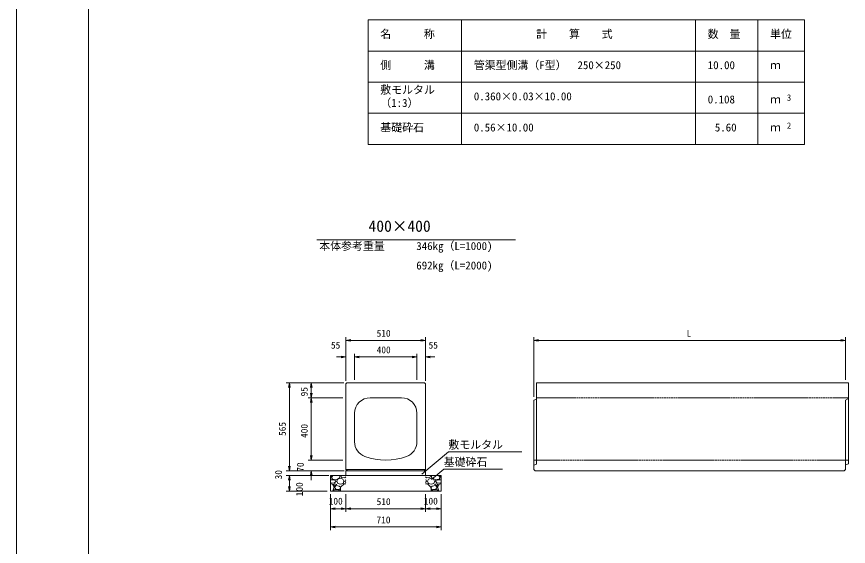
# Model space of a CAD drawing. Units: millimetres, scale not verified. Extents: x 0 to 84100, y 0 to 59400.
# Drawn here: x 0 to 26677, y 27874 to 44877 of the extents above; entities that cross this region are included whole.
import ezdxf
from ezdxf.enums import TextEntityAlignment as Align

# ---------------------------------------------------------------- set-up
doc = ezdxf.new("R2010")
doc.units = ezdxf.units.MM
doc.header["$LTSCALE"] = 100
doc.linetypes.add('USER1', pattern=[0.375, 0.25, -0.125])
for name, color, linetype, lineweight in [('0_2', 7, 'Continuous', 18), ('D-MTR-FRAM（材料表図枠）', 2, 'Continuous', 18), ('D-STR-DIM（寸法）', 7, 'Continuous', 18), ('D-STR-HTXT（旗揚げ）', 7, 'Continuous', 18), ('D-STR-STRn（構造物）', 7, 'Continuous', 18), ('D-STR（構造物外形線）', 1, 'Continuous', 18), ('D-TTL(外枠）', 2, 'Continuous', 18), ('DEFPOINTS_3', 8, 'Continuous', 18)]:
    doc.layers.add(name, color=color, linetype=linetype, lineweight=lineweight)
for name, color, linetype in [('D-MTR-TXT(文字列）', 7, 'Continuous'), ('D-STR-TXT（文字）', 7, 'Continuous'), ('D-TTL-TXT（文字）', 7, 'Continuous')]:
    doc.layers.add(name, color=color, linetype=linetype)
doc.styles.add('ＭＳ ゴシック', font='')
doc.styles.get('ＭＳ ゴシック').set_extended_font_data('MS Gothic')

msp = doc.modelspace()

# ---------------------------------------------------------------- linework, layer by layer
at = {"layer": '0_2'}
for p, q in [((10563.8, 34487), (10713.8, 34512)), ((10713.8, 34462), (10563.8, 34487)), ((10563.8, 34487), (10713.8, 34487)), ((12963.8, 34512), (13113.8, 34487)), ((13113.8, 34487), (12963.8, 34462)), ((13113.8, 34487), (12963.8, 34487)), ((16586.7, 34487), (16736.7, 34512)), ((16736.7, 34462), (16586.7, 34487)), ((16586.7, 34487), (16736.7, 34487)), ((26436.7, 34512), (26586.7, 34487)), ((26586.7, 34487), (26436.7, 34462)), ((26586.7, 34487), (26436.7, 34487)), ((10413.8, 33980.6), (10563.8, 33955.6)), ((10563.8, 33955.6), (10413.8, 33930.6)), ((10563.8, 33955.6), (10413.8, 33955.6)), ((10838.8, 33955.6), (10988.8, 33980.6)), ((10838.8, 33955.6), (10988.8, 33980.6)), ((10988.8, 33930.6), (10838.8, 33955.6)), ((10838.8, 33955.6), (10988.8, 33955.6)), ((10988.8, 33930.6), (10838.8, 33955.6)), ((10838.8, 33955.6), (10988.8, 33955.6)), ((12688.8, 33980.6), (12838.8, 33955.6)), ((12688.8, 33980.6), (12838.8, 33955.6)), ((12838.8, 33955.6), (12688.8, 33930.6)), ((12838.8, 33955.6), (12688.8, 33955.6)), ((12838.8, 33955.6), (12688.8, 33930.6)), ((12838.8, 33955.6), (12688.8, 33955.6)), ((13113.8, 33955.6), (13263.8, 33980.6)), ((13263.8, 33930.6), (13113.8, 33955.6)), ((13113.8, 33955.6), (13263.8, 33955.6)), ((8724.1, 32969.7), (8749.1, 33119.7)), ((8749.1, 33119.7), (8774.1, 32969.7)), ((8749.1, 33119.7), (8749.1, 32969.7)), ((9425.7, 32969.7), (9450.7, 33119.7)), ((9450.7, 33119.7), (9475.7, 32969.7)), ((9450.7, 33119.7), (9450.7, 32969.7)), ((9450.7, 32644.7), (9425.7, 32794.7)), ((9425.7, 32494.7), (9450.7, 32644.7)), ((9475.7, 32794.7), (9450.7, 32644.7)), ((9450.7, 32644.7), (9450.7, 32794.7)), ((9450.7, 32644.7), (9475.7, 32494.7)), ((9450.7, 32644.7), (9450.7, 32494.7)), ((9450.7, 30644.7), (9425.7, 30794.7)), ((9450.7, 30644.7), (9425.7, 30794.7)), ((9475.7, 30794.7), (9450.7, 30644.7)), ((9450.7, 30644.7), (9450.7, 30794.7)), ((9475.7, 30794.7), (9450.7, 30644.7)), ((9450.7, 30644.7), (9450.7, 30794.7)), ((8749.1, 30294.7), (8724.1, 30444.7)), ((8749.1, 30294.7), (8724.1, 30444.7)), ((8774.1, 30444.7), (8749.1, 30294.7)), ((8749.1, 30294.7), (8749.1, 30444.7)), ((8774.1, 30444.7), (8749.1, 30294.7)), ((8749.1, 30294.7), (8749.1, 30444.7)), ((8724.1, 29994.7), (8749.1, 30144.7)), ((8724.1, 29994.7), (8749.1, 30144.7)), ((8749.1, 30144.7), (8774.1, 29994.7)), ((8749.1, 30144.7), (8749.1, 29994.7)), ((8749.1, 30144.7), (8774.1, 29994.7)), ((8749.1, 30144.7), (8749.1, 29994.7)), ((9425.7, 30144.7), (9450.7, 30294.7)), ((9450.7, 30294.7), (9475.7, 30144.7)), ((9450.7, 30294.7), (9450.7, 30144.7)), ((8749.1, 29644.7), (8724.1, 29794.7)), ((8774.1, 29794.7), (8749.1, 29644.7)), ((8749.1, 29644.7), (8749.1, 29794.7)), ((10063.8, 29083.5), (10213.8, 29108.5)), ((10213.8, 29058.5), (10063.8, 29083.5)), ((10063.8, 29083.5), (10213.8, 29083.5)), ((10413.8, 29108.5), (10563.8, 29083.5)), ((10563.8, 29083.5), (10413.8, 29058.5)), ((10563.8, 29083.5), (10413.8, 29083.5)), ((10563.8, 29083.5), (10713.8, 29108.5)), ((10713.8, 29058.5), (10563.8, 29083.5)), ((10563.8, 29083.5), (10713.8, 29083.5)), ((12963.8, 29108.5), (13113.8, 29083.5)), ((13113.8, 29083.5), (12963.8, 29058.5)), ((13113.8, 29083.5), (12963.8, 29083.5)), ((13113.8, 29083.5), (13263.8, 29108.5)), ((13263.8, 29058.5), (13113.8, 29083.5)), ((13113.8, 29083.5), (13263.8, 29083.5)), ((13463.8, 29108.5), (13613.8, 29083.5)), ((13613.8, 29083.5), (13463.8, 29058.5)), ((13613.8, 29083.5), (13463.8, 29083.5)), ((10063.8, 28496.9), (10213.8, 28521.9)), ((10213.8, 28471.9), (10063.8, 28496.9)), ((10063.8, 28496.9), (10213.8, 28496.9)), ((13463.8, 28521.9), (13613.8, 28496.9)), ((13613.8, 28496.9), (13463.8, 28471.9)), ((13613.8, 28496.9), (13463.8, 28496.9))]:
    msp.add_line(p, q, dxfattribs=at)
at = {"layer": 'D-MTR-FRAM（材料表図枠）'}
for p, q in [((11271.4, 44773.7), (25271.4, 44773.7)), ((11271.4, 40773.7), (11271.4, 44773.7)), ((14271.4, 40773.7), (14271.4, 44773.7)), ((21771.4, 40773.7), (21771.4, 44773.7)), ((23771.4, 41573.7), (23771.4, 44773.7)), ((23771.4, 40773.7), (23771.4, 44773.7)), ((25271.4, 40773.7), (25271.4, 44773.7)), ((11271.4, 43773.7), (25271.4, 43773.7)), ((11271.4, 42773.7), (25271.4, 42773.7)), ((11271.4, 41773.7), (25271.4, 41773.7)), ((11271.4, 40773.7), (25271.4, 40773.7))]:
    msp.add_line(p, q, dxfattribs=at)
at = {"layer": 'D-STR-DIM（寸法）'}
for p, q in [((10563.8, 33189.7), (10563.8, 34587)), ((10713.8, 34487), (12963.8, 34487)), ((13113.8, 33189.7), (13113.8, 34587)), ((16586.7, 32669.7), (16586.7, 34587)), ((16736.7, 34487), (26436.7, 34487)), ((26586.7, 33219.7), (26586.7, 34587)), ((10413.8, 33955.6), (10263.8, 33955.6)), ((10563.8, 33189.7), (10563.8, 34055.6)), ((10838.8, 33219.7), (10838.8, 34055.6)), ((10838.8, 33219.7), (10838.8, 34055.6)), ((10988.8, 33955.6), (11138.8, 33955.6)), ((10988.8, 33955.6), (12688.8, 33955.6)), ((12688.8, 33955.6), (12538.8, 33955.6)), ((12838.8, 33219.7), (12838.8, 34055.6)), ((12838.8, 33219.7), (12838.8, 34055.6)), ((13113.8, 33189.7), (13113.8, 34055.6)), ((13263.8, 33955.6), (13413.8, 33955.6)), ((10493.8, 33119.7), (8649.1, 33119.7)), ((10493.8, 33119.7), (9350.7, 33119.7)), ((8749.1, 32969.7), (8749.1, 30444.7)), ((9450.7, 32969.7), (9450.7, 32794.7)), ((10463.8, 32644.7), (9350.7, 32644.7)), ((10463.8, 32644.7), (9350.7, 32644.7)), ((9450.7, 30794.7), (9450.7, 32494.7)), ((9450.7, 30794.7), (9450.7, 30944.7)), ((8749.1, 30444.7), (8749.1, 30594.7)), ((10463.8, 30644.7), (9350.7, 30644.7)), ((10463.8, 30644.7), (9350.7, 30644.7)), ((10508.8, 30294.7), (8649.1, 30294.7)), ((10508.8, 30294.7), (8649.1, 30294.7)), ((10008.8, 30144.7), (8649.1, 30144.7)), ((10008.8, 30144.7), (8649.1, 30144.7)), ((10508.8, 30294.7), (9350.7, 30294.7)), ((9450.7, 30144.7), (9450.7, 29994.7)), ((8749.1, 29994.7), (8749.1, 29794.7)), ((8749.1, 29994.7), (8749.1, 29844.7)), ((9963.8, 29644.7), (8649.1, 29644.7)), ((10063.8, 29544.7), (10063.8, 28396.9)), ((10063.8, 29544.7), (10063.8, 28983.5)), ((10563.8, 29544.7), (10563.8, 28983.5)), ((10563.8, 29544.7), (10563.8, 28983.5)), ((13113.8, 29544.7), (13113.8, 28983.5)), ((13113.8, 29544.7), (13113.8, 28983.5)), ((13613.8, 29546.3), (13613.8, 28396.9)), ((13613.8, 29544.7), (13613.8, 28983.5)), ((10413.8, 29083.5), (10213.8, 29083.5)), ((12963.8, 29083.5), (10713.8, 29083.5)), ((13263.8, 29083.5), (13463.8, 29083.5)), ((13463.8, 28496.9), (10213.8, 28496.9))]:
    msp.add_line(p, q, dxfattribs=at)
at = {"layer": 'D-STR-HTXT（旗揚げ）'}
for p, q in [((9623.5, 37715.4), (16001.8, 37715.4)), ((12996, 30190.8), (13848.6, 30907.1)), ((16208.4, 30907.1), (13848.6, 30907.1)), ((13305.5, 30022.2), (13698.8, 30351.9)), ((15585.1, 30351.9), (13698.8, 30351.9))]:
    msp.add_line(p, q, dxfattribs=at)
at = {"layer": 'D-STR-STRn（構造物）'}
for p, q in [((10563.8, 30144.7), (10063.8, 30144.7)), ((10063.8, 30144.7), (10063.8, 29644.7)), ((10063.8, 30101.2), (10120.1, 30144.7)), ((10094.6, 30089.5), (10144.3, 30144.7)), ((10396.8, 30144.7), (10423.8, 30080.6)), ((10563.8, 30294.7), (10563.8, 30144.7)), ((13113.8, 30144.7), (10563.8, 30144.7)), ((13113.8, 30294.7), (13113.8, 30144.7)), ((13113.8, 30144.7), (13613.8, 30144.7)), ((13280.7, 30144.7), (13253.7, 30080.6)), ((13582.9, 30089.5), (13533.2, 30144.7)), ((13613.8, 30101.2), (13557.5, 30144.7)), ((13613.8, 30144.7), (13613.8, 29644.7)), ((10140.1, 30013.9), (10063.8, 30005.8)), ((10084.5, 29906.1), (10063.8, 29928.7)), ((10124.8, 29873.9), (10063.8, 29879)), ((10199.3, 29914.8), (10084.3, 29904.8)), ((10130.6, 30029.2), (10095.6, 30089.2)), ((10254.3, 30020.5), (10129.3, 30030.5)), ((10239.5, 29989.7), (10139.5, 30014.7)), ((10209.6, 29884.3), (10174.6, 29869.3)), ((10244.6, 29964.5), (10199.6, 29914.5)), ((10269.8, 29864.5), (10209.8, 29884.5)), ((10244.7, 29964.1), (10239.7, 29989.1)), ((10359.9, 30074.1), (10254.9, 30019.1)), ((10269.2, 29964.6), (10299.2, 29894.6)), ((10274.5, 29964.4), (10304.5, 30034.4)), ((10299.3, 29894.1), (10384.3, 29869.1)), ((10304.7, 30034.4), (10384.7, 30059.4)), ((10379.8, 30144.4), (10359.8, 30074.4)), ((10384.5, 30059.4), (10464.5, 30029.4)), ((10384.9, 29869.2), (10469.9, 29894.2)), ((10504.8, 29884.4), (10389.8, 29779.4)), ((10424.3, 30079.2), (10529.3, 30074.2)), ((10464.7, 30029.3), (10494.7, 29964.3)), ((10469.5, 29894.7), (10494.5, 29964.7)), ((10563.8, 29879), (10504.8, 29883.9)), ((10529.5, 29964.6), (10544.5, 30004.6)), ((10563.8, 29928.7), (10529.5, 29966.1)), ((10529.7, 30074.8), (10563.8, 30101.2)), ((10563.8, 30005.8), (10545.1, 30003.9)), ((13147.9, 30074.8), (13113.8, 30101.2)), ((13113.8, 30005.8), (13132.5, 30003.9)), ((13113.8, 29928.7), (13148.1, 29966.1)), ((13113.8, 29879), (13172.8, 29883.9)), ((13148, 29964.6), (13133, 30004.6)), ((13253.2, 30079.2), (13148.2, 30074.2)), ((13172.8, 29884.4), (13287.8, 29779.4)), ((13212.8, 30029.3), (13182.8, 29964.3)), ((13208.1, 29894.7), (13183.1, 29964.7)), ((13292.6, 29869.2), (13207.6, 29894.2)), ((13293.1, 30059.4), (13213.1, 30029.4)), ((13372.9, 30034.4), (13292.9, 30059.4)), ((13378.3, 29894.1), (13293.3, 29869.1)), ((13297.7, 30144.4), (13317.7, 30074.4)), ((13317.7, 30074.1), (13422.7, 30019.1)), ((13403, 29964.4), (13373, 30034.4)), ((13408.3, 29964.6), (13378.3, 29894.6)), ((13407.7, 29864.5), (13467.7, 29884.5)), ((13423.2, 30020.5), (13548.2, 30030.5)), ((13432.9, 29964.1), (13437.9, 29989.1)), ((13432.9, 29964.5), (13477.9, 29914.5)), ((13438.1, 29989.7), (13538.1, 30014.7)), ((13468, 29884.3), (13503, 29869.3)), ((13478.3, 29914.8), (13593.3, 29904.8)), ((13537.5, 30013.9), (13613.8, 30005.8)), ((13546.9, 30029.2), (13581.9, 30089.2)), ((13552.8, 29873.9), (13613.8, 29879)), ((13593.1, 29906.1), (13613.8, 29928.7)), ((10063.8, 29644.7), (13613.8, 29644.7)), ((10120.1, 29644.7), (10139.7, 29659.8)), ((10180.7, 29784.7), (10125.7, 29874.7)), ((10139.7, 29659.3), (10179.7, 29784.3)), ((10144.3, 29644.7), (10184.6, 29689.5)), ((10174.5, 29869.5), (10194.5, 29819.5)), ((10184.7, 29689.5), (10314.7, 29689.5)), ((10194.5, 29819.6), (10269.5, 29864.6)), ((10194.5, 29774.6), (10234.5, 29714.6)), ((10244.6, 29824.4), (10194.6, 29774.4)), ((10234.8, 29714.2), (10359.8, 29699.2)), ((10345.2, 29809.7), (10245.2, 29824.7)), ((10314.5, 29690.6), (10379.5, 29645.6)), ((10385.7, 29773.4), (10345.7, 29808.4)), ((10359.8, 29699.5), (10384.8, 29744.5)), ((10383.8, 29675.6), (10396.8, 29644.7)), ((10389.4, 29779.7), (10384.4, 29674.7)), ((10384.7, 29744.5), (10384.7, 29774.5)), ((13293.7, 29675.6), (13280.7, 29644.7)), ((13288.1, 29779.7), (13293.1, 29674.7)), ((13291.9, 29773.4), (13331.9, 29808.4)), ((13317.8, 29699.5), (13292.8, 29744.5)), ((13292.9, 29744.5), (13292.9, 29774.5)), ((13363.1, 29690.6), (13298.1, 29645.6)), ((13442.8, 29714.2), (13317.8, 29699.2)), ((13332.3, 29809.7), (13432.3, 29824.7)), ((13492.9, 29689.5), (13362.9, 29689.5)), ((13483.1, 29819.6), (13408.1, 29864.6)), ((13432.9, 29824.4), (13482.9, 29774.4)), ((13483.1, 29774.6), (13443.1, 29714.6)), ((13503.1, 29869.5), (13483.1, 29819.5)), ((13533.2, 29644.7), (13492.9, 29689.5)), ((13496.8, 29784.7), (13551.8, 29874.7)), ((13537.9, 29659.3), (13497.9, 29784.3)), ((13557.5, 29644.7), (13537.9, 29659.8))]:
    msp.add_line(p, q, dxfattribs=at)
at = {"layer": 'D-STR（構造物外形線）'}
for p, q in [((10563.8, 33089.7), (10593.8, 33119.7)), ((10563.8, 30339.7), (10563.8, 33089.7)), ((10593.8, 33119.7), (13083.8, 33119.7)), ((13083.8, 33119.7), (13113.8, 33089.7)), ((13113.8, 30339.7), (13113.8, 33089.7)), ((16676.7, 33119.7), (26676.7, 33119.7)), ((16676.7, 30509.7), (16676.7, 33119.7)), ((26676.7, 30524.7), (26676.7, 33119.7)), ((11338.8, 32644.7), (12338.8, 32644.7)), ((16586.7, 32569.7), (16676.7, 32594.7)), ((16586.7, 30339.7), (16586.7, 32569.7)), ((26586.7, 32569.7), (26676.7, 32619.7)), ((26586.7, 30339.7), (26586.7, 32569.7)), ((10838.8, 31230.5), (10838.8, 32144.7)), ((12838.8, 31230.5), (12838.8, 32144.7)), ((16586.7, 30479.7), (16676.7, 30509.7)), ((26586.7, 30494.7), (26676.7, 30524.7)), ((10563.8, 30339.7), (13113.8, 30339.7)), ((10563.8, 30339.7), (10608.8, 30294.7)), ((10563.8, 30294.7), (13113.8, 30294.7)), ((13113.8, 30339.7), (13068.8, 30294.7)), ((16586.7, 30339.7), (16631.7, 30294.7)), ((16631.7, 30294.7), (26541.7, 30294.7)), ((26541.7, 30294.7), (26586.7, 30339.7))]:
    msp.add_line(p, q, dxfattribs=at)
at = {"layer": 'D-STR（構造物外形線）', "linetype": 'USER1'}
for p, q in [((16676.7, 32644.7), (26676.7, 32644.7)), ((16586.7, 30644.7), (26676.7, 30644.7))]:
    msp.add_line(p, q, dxfattribs=at)
at = {"layer": 'D-STR（構造物外形線）'}
for centre, radius, start, end in [((11338.8, 32144.7), 500, 90, 180), ((12338.8, 32144.7), 500, 0, 90), ((11338.8, 31230.5), 500, 180, 250.52898), ((12338.8, 31230.5), 500, 289.47102, 0), ((11838.8, 32644.7), 2000, 250.52884, 289.47116)]:
    msp.add_arc(centre, radius, start, end, dxfattribs=at)
at = {"layer": 'D-TTL(外枠）'}
msp.add_line((2300, 2000), (2300, 57400), dxfattribs=at)
at = {"layer": 'DEFPOINTS_3'}
msp.add_line((0, 0), (0, 59400), dxfattribs=at)

# ---------------------------------------------------------------- texts
at = {"layer": 'D-MTR-TXT(文字列）', "style": 'ＭＳ ゴシック'}
for s, height, p in [('名\u3000\u3000\u3000称', 256.6, (11663.6, 44114)), ('計\u3000\u3000算\u3000\u3000式', 256.6, (16664.4, 44114)), ('数\u3000量', 256.6, (22163.6, 44114)), ('単位', 256.6, (24163.6, 44114)), ('側\u3000\u3000\u3000溝', 256.6, (11663.6, 43114)), ('管渠型側溝（F型）\u3000250×250', 256.6, (14663.6, 43114)), ('10.00', 256.6, (22166.3, 43114)), ('ｍ', 256.6, (24163.6, 43114)), ('敷モルタル', 256.6, (11663.6, 42324.1)), ('0.360×0.03×10.00', 256.6, (14663.6, 42114)), ('（1:3）', 256.6, (11663.6, 41901.8)), ('0.108', 256.6, (22166.3, 42014)), ('ｍ', 256.6, (24163.6, 42014)), ('3', 205.3, (24703.9, 42114.5)), ('基礎砕石', 256.6, (11663.6, 41114)), ('0.56×10.00', 256.6, (14663.6, 41114)), ('5.60', 256.6, (22393.8, 41114)), ('ｍ', 256.6, (24163.6, 41114)), ('2', 205.3, (24703.9, 41214.5)), ('本体参考重量', 256.6, (9706.5, 37308.7)), ('346kg（L=1000)', 256.6, (12818.5, 37308.7)), ('692kg（L=2000)', 256.6, (12818.5, 36684.6))]:
    msp.add_text(s, height=height, dxfattribs=at).set_placement(p, align=Align.BOTTOM_LEFT)
at = {"layer": 'D-STR-DIM（寸法）', "style": 'ＭＳ ゴシック'}
for s, p in [('510', (11545.6, 34537)), ('L', (21487.8, 34537)), ('55', (10081.1, 34155.6)), ('55', (13212.7, 34155.6)), ('400', (11547.9, 34005.6)), ('100', (10010, 29149.9)), ('510', (11545.6, 29133.5)), ('100', (13060, 29149.9)), ('710', (11541.8, 28546.9))]:
    msp.add_text(s, height=219.9, dxfattribs=at).set_placement(p, align=Align.BOTTOM_LEFT)
for s, p in [('95', (9400.7, 32688.8)), ('565', (8699.1, 31417.8)), ('400', (9400.7, 31353.8)), ('70', (9275.7, 30270.2)), ('30', (8574.1, 30024)), ('100', (9245.7, 29483.2))]:
    msp.add_text(s, height=219.9, rotation=90, dxfattribs=at).set_placement(p, align=Align.BOTTOM_LEFT)
at = {"layer": 'D-STR-TXT（文字）', "style": 'ＭＳ ゴシック'}
for s, p in [('敷モルタル', (13848.6, 30932.1)), ('基礎砕石', (13698.8, 30376.9))]:
    msp.add_text(s, height=256.6, dxfattribs=at).set_placement(p, align=Align.BOTTOM_LEFT)
at = {"layer": 'D-TTL-TXT（文字）', "style": 'ＭＳ ゴシック'}
msp.add_text('400×400', height=366.6, dxfattribs=at).set_placement((11286.1, 37860.3), align=Align.BOTTOM_LEFT)

doc.saveas('drawing.dxf')
